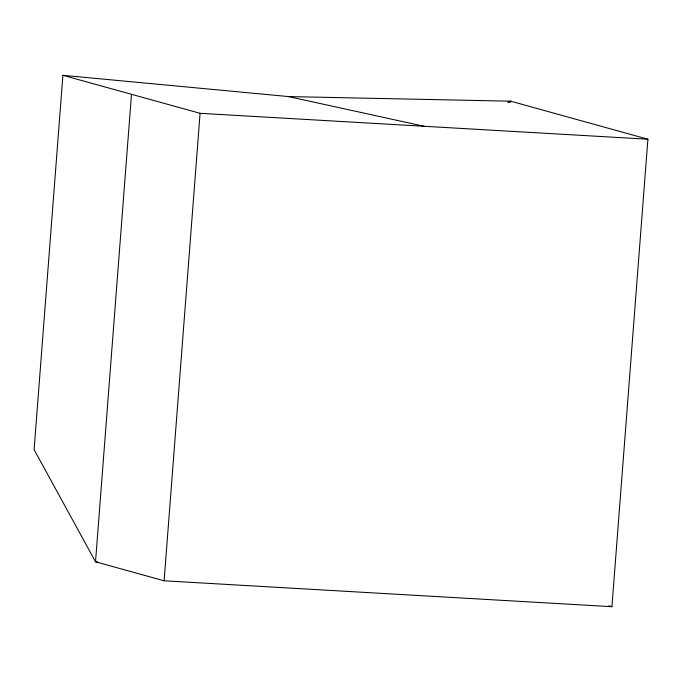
<?xml version="1.0" encoding="UTF-8"?>
<svg xmlns="http://www.w3.org/2000/svg" width="682" height="682" viewBox="0 0 682 682"><rect width="100%" height="100%" fill="white"/><g stroke="black" fill="none" stroke-linecap="round" stroke-linejoin="round"><path stroke-width="1.02" d="M62.897 75.301L34.1 449.608L95.523 561.789L164.106 580.8L611.933 606.699L647.9 139.222L510.724 101.2L288.477 96.571L62.897 75.301L200.082 113.314L647.9 139.222M131.49 94.304L95.523 561.789L97.645 561.908M164.106 580.8L200.082 113.314M510.639 102.266L510.724 101.2L507.706 102.257M508.925 102.343L510.724 101.2M288.477 96.571L423.991 126.264M608.856 605.846L611.933 606.699"/></g></svg>
